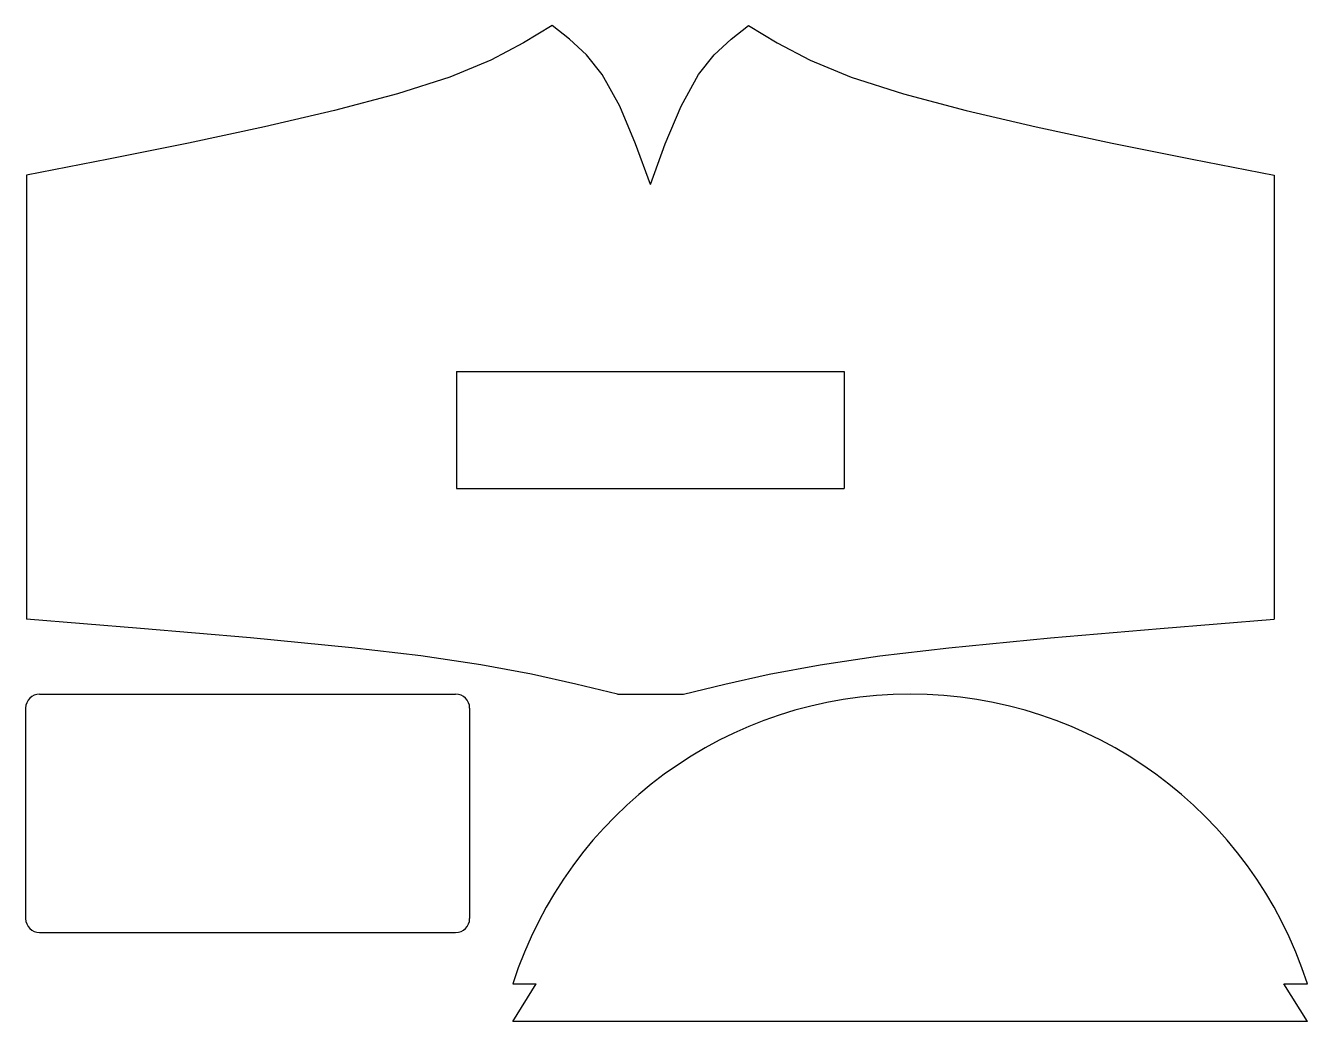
# Model space of a CAD drawing. Extents: x -134 to 141, y -142 to 72.
import ezdxf

# ---------------------------------------------------------------- set-up
doc = ezdxf.new("R2010")
doc.units = 0
doc.header["$MEASUREMENT"] = 0
doc.layers.add('MODELSKETCH_VISIBLE', color=7, linetype='CONTINUOUS')

msp = doc.modelspace()

# ---------------------------------------------------------------- linework, layer by layer
at = {"layer": 'MODELSKETCH_VISIBLE'}
for p, q in [((-133.5, 39.5), (-133.5, -55.5)), ((133.5, 39.5), (133.5, -55.5)), ((-41.5, -2.5), (-41.5, -27.5)), ((-41.5, -2.5), (41.5, -2.5)), ((41.5, -2.5), (41.5, -27.5)), ((-41.5, -27.5), (41.5, -27.5)), ((-130.67, -71.5), (-41.67, -71.5)), ((-7.06, -71.5), (7.06, -71.5)), ((-133.67, -74.5), (-133.67, -119.5)), ((-38.67, -74.5), (-38.67, -119.5)), ((-130.67, -122.5), (-41.67, -122.5)), ((-29.43, -141.5), (-24.43, -133.5)), ((-29.43, -133.5), (-24.43, -133.5)), ((140.57, -141.5), (135.57, -133.5)), ((135.57, -133.5), (140.57, -133.5)), ((140.57, -141.5), (-29.43, -141.5))]:
    msp.add_line(p, q, dxfattribs=at)
at = {"layer": 'MODELSKETCH_VISIBLE', "flags": 128}
for points in [[(-21, 71.5), (-27.15, 67.81), (-34.17, 64.14), (-42.94, 60.5), (-54.14, 56.89), (-67.6, 53.32), (-82.56, 49.84), (-98.82, 46.38), (-115.94, 42.94), (-133.5, 39.5)], [(0, 37.5), (-3.18, 46.2), (-6.56, 54.26), (-10.33, 61.08), (-13.67, 65.24), (-17.27, 68.58), (-21, 71.5)], [(0, 37.5), (3.18, 46.2), (6.56, 54.26), (10.33, 61.08), (13.67, 65.24), (17.27, 68.58), (21, 71.5)], [(21, 71.5), (27.15, 67.81), (34.17, 64.14), (42.94, 60.5), (54.14, 56.89), (67.6, 53.32), (82.56, 49.84), (98.82, 46.38), (115.94, 42.94), (133.5, 39.5)], [(-7.06, -71.5), (-15.92, -69.34), (-25.45, -67.23), (-36.31, -65.2), (-49.11, -63.32), (-63.89, -61.57), (-85.58, -59.44), (-109.09, -57.44), (-133.5, -55.5)], [(7.06, -71.5), (15.92, -69.34), (25.45, -67.23), (36.31, -65.2), (49.11, -63.32), (63.89, -61.57), (85.58, -59.44), (109.09, -57.44), (133.5, -55.5)]]:
    msp.add_lwpolyline(points, dxfattribs=at)
at = {"layer": 'MODELSKETCH_VISIBLE'}
for centre, radius, start, end in [((-130.67, -74.5), 3, 90, 180), ((-41.67, -74.5), 3, 0, 90), ((55.57, -160.77), 89.27, 90, 162.2149), ((55.57, -160.77), 89.27, 17.7851, 90), ((-130.67, -119.5), 3, 180, 270), ((-41.67, -119.5), 3, 270, 0)]:
    msp.add_arc(centre, radius, start, end, dxfattribs=at)

doc.saveas('drawing.dxf')
